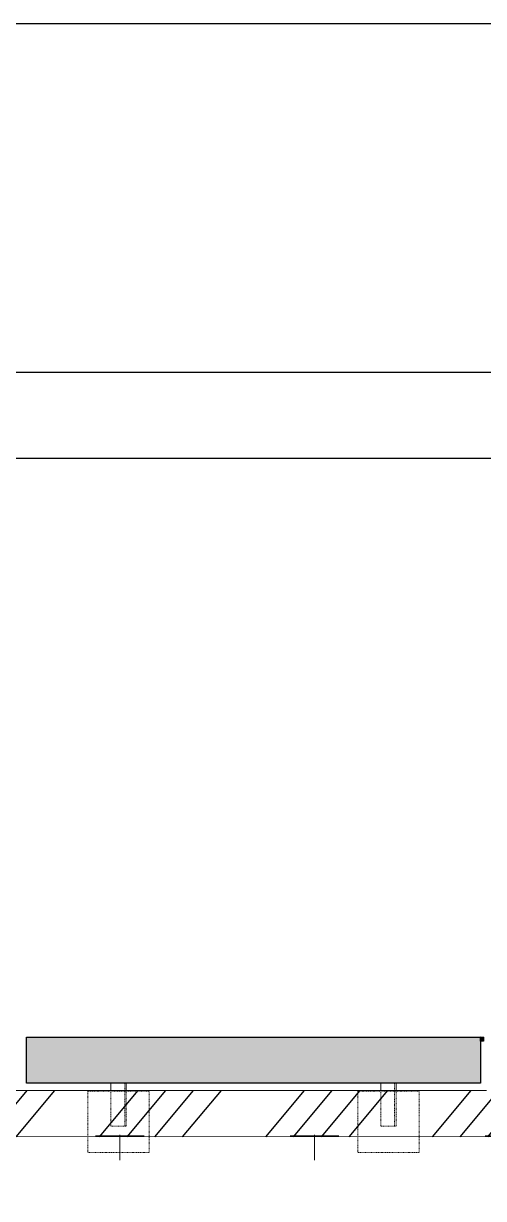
# Model space of a CAD drawing. Header units: millimetres. Extents: x 652937 to 1670132, y 1473552 to 2851037.
# Drawn here: x 711992 to 713492, y 1525417 to 1529249 of the extents above; entities that cross this region are included whole.
import ezdxf

# ---------------------------------------------------------------- set-up
doc = ezdxf.new("R2010")
doc.units = ezdxf.units.MM
doc.set_wipeout_variables(frame=1)
for name, pattern in [('HIDDEN', [0.375, 0.25, -0.125]), ('XKITLINE00', [0]), ('XKITLINE02', [4, 2, -2])]:
    doc.linetypes.add(name, pattern=pattern)
for name, color, linetype in [('000 - CONCRETE_COL_HATCH_', 7, 'Continuous'), ('000 - CONCRETE_COL_WIPEOUT_', 7, 'Continuous'), ('000 - CONCRETE_WALL_MAIN_COLOR_4', 7, 'Continuous'), ('000 - EXISTING_PRECAST_MAIN_COLOR_1', 7, 'Continuous'), ('010 - ASPG_ACCESSORIES_CUT_COLOR_1', 7, 'Continuous'), ('010 - ASPG_ACCESSORIES_HATCH_', 7, 'Continuous'), ('010 - ASPG_DIMS_NOM', 7, 'Continuous'), ('010 - ASPG_FRAMING_SUB_COLOR_2', 7, 'Continuous'), ('TEXT', 7, 'Continuous')]:
    doc.layers.add(name, color=color, linetype=linetype)
doc.layers.add('010 - ASPG_ACCESSORIES_DEF_SUB', color=7, linetype='Continuous', plot=False)
doc.layers.add('A-FLOR-E', color=7, linetype='Continuous', lineweight=9)
doc.layers.add('A-WALL', color=7, linetype='Continuous', lineweight=25)
doc.styles.add('FAMELINE_FOR_CKST', font='arial.ttf')
doc.dimstyles.new('FAMELINE-CKST_C-C', dxfattribs={"dimtxt": 0.3, "dimasz": 0.15, "dimexe": 0.1, "dimexo": 0.1, "dimgap": 0.05, "dimtad": 1, "dimzin": 0, "dimdsep": 46, "dimtxsty": 'FAMELINE_FOR_CKST', "dimblk": 'ORIGIN', "dimblk1": 'ORIGIN', "dimblk2": 'ORIGIN', "dimsah": 1, "dimcen": 0.1, "dimdle": 0.1, "dimclrd": 7, "dimclre": 7, "dimclrt": 7, "dimadec": 0, "dimazin": 0, "dimtfac": 1, "dimtix": 1, "dimtmove": 2, "dimatfit": 3, "dimfxl": 1, "dimtolj": 1, "dimtzin": 0, "dimlwd": -1, "dimlwe": -1, "dimarcsym": 0})

# ---------------------------------------------------------------- blocks, each defined once
blk = doc.blocks.new('A$C0a204f6e')
at = {"layer": 'Defpoints', "color": 7}
blk.add_lwpolyline([(775, 0), (0, 0), (0, 443.999987), (775, 443.999987)], close=True, dxfattribs=at)
blk = doc.blocks.new('_Origin')
at = {"color": 7, "linetype": 'ByBlock', "lineweight": -2}
blk.add_line((0, 0), (-1, 0), dxfattribs=at)
blk.add_circle((0, 0), 0.5, dxfattribs=at)
blk = doc.blocks.new('*D9148')
at = {"layer": '010 - ASPG_DIMS_NOM', "color": 7, "transparency": 16777216}
for p, q in [((9900, 2424.5), (9900, 3268.3)), ((18000, 2424.5), (18000, 3268.3)), ((9975, 3218.3), (17925, 3218.3))]:
    blk.add_line(p, q, dxfattribs=at)
at = {"layer": 'Defpoints', "color": 7, "transparency": 16777216}
for p in [(18000, 3218.3), (9900, 2374.5), (18000, 2374.5)]:
    blk.add_point(p, dxfattribs=at)
at = {"layer": '010 - ASPG_DIMS_NOM', "color": 7, "transparency": 16777216, "xscale": 75, "yscale": 75, "zscale": 75, "rotation": 180}
blk.add_blockref('_Origin', (9900, 3218.3), dxfattribs=at)
at = {"layer": '010 - ASPG_DIMS_NOM', "color": 7, "transparency": 16777216, "xscale": 75, "yscale": 75, "zscale": 75}
blk.add_blockref('_Origin', (18000, 3218.3), dxfattribs=at)
at = {"layer": '010 - ASPG_DIMS_NOM', "color": 7, "transparency": 16777216, "insert": (13950, 3319.9), "char_height": 150, "attachment_point": 5, "style": 'FAMELINE_FOR_CKST'}
blk.add_mtext('\\A1;8100', dxfattribs=at)
blk = doc.blocks.new('*D9151')
at = {"layer": '010 - ASPG_DIMS_NOM', "color": 7, "transparency": 16777216}
for p, q in [((0, 2424.5), (0, 3549.5)), ((20750, 2424.5), (20750, 3549.5)), ((75, 3499.5), (20675, 3499.5))]:
    blk.add_line(p, q, dxfattribs=at)
at = {"layer": 'Defpoints', "color": 7, "transparency": 16777216}
for p in [(20750, 3499.5), (0, 2374.5), (20750, 2374.5)]:
    blk.add_point(p, dxfattribs=at)
at = {"layer": '010 - ASPG_DIMS_NOM', "color": 7, "transparency": 16777216, "xscale": 75, "yscale": 75, "zscale": 75, "rotation": 180}
blk.add_blockref('_Origin', (0, 3499.5), dxfattribs=at)
at = {"layer": '010 - ASPG_DIMS_NOM', "color": 7, "transparency": 16777216, "xscale": 75, "yscale": 75, "zscale": 75}
blk.add_blockref('_Origin', (20750, 3499.5), dxfattribs=at)
at = {"layer": '010 - ASPG_DIMS_NOM', "color": 7, "transparency": 16777216, "insert": (10375, 3601.1), "char_height": 150, "attachment_point": 5, "style": 'FAMELINE_FOR_CKST'}
blk.add_mtext('\\A1;20750', dxfattribs=at)
blk = doc.blocks.new('*U8396')
at = {"color": 7}
blk.add_wipeout([(740, 75), (740, -75), (-740, -75), (-740, 75)], dxfattribs=at).dxf.layer = '000 - CONCRETE_COL_WIPEOUT_'
at = {"layer": '000 - CONCRETE_COL_HATCH_'}
h = blk.add_hatch(dxfattribs=at)
h.set_pattern_fill('AR-CONC', scale=0.05, style=0)
h.paths.add_polyline_path([(-740, -75), (-740, 75), (740, 75), (740, -75)])
at = {"layer": '000 - CONCRETE_WALL_MAIN_COLOR_4', "color": 7}
blk.add_lwpolyline([(-740, -75), (-740, 75), (740, 75), (740, -75), (-740, -75)], close=True, dxfattribs=at)
blk = doc.blocks.new('010 - ASPG_ACCESSORIES_SLICON_SEALANT_CUT-VIEW')
at = {"layer": '010 - ASPG_ACCESSORIES_HATCH_'}
h = blk.add_hatch(dxfattribs=at)
h.set_pattern_fill('HONEY', scale=0.238199)
h.set_pattern_definition([(360, (-201291.0811, 911815.7646), (1.1344238721, 0.65495992507), [0.7562825814, -1.5125651628]), (120, (-201291.0811, 911815.7646), (-1.1344238696, 0.65495992936), [0.7562825814, -1.5125651628]), (60, (-201291.0811, 911815.7646), (2.5e-09, 1.30991985442), [-1.5125651628, 0.7562825814])])
edge = h.paths.add_edge_path()
edge.add_ellipse((-9.8, -5), major_axis=(0, -5), ratio=0.644482, start_angle=0, end_angle=360)
h = blk.add_hatch(dxfattribs=at)
h.set_pattern_fill('ANSI37', scale=0.595498)
h.set_pattern_definition([(45, (-201311.081, 911815.515), (-1.3369313545, 1.3369313545), []), (135, (-201311.081, 911815.515), (-1.3369313545, -1.3369313545), [])])
edge = h.paths.add_edge_path()
edge.add_ellipse((-9.5, -5), major_axis=(0, -5), ratio=0.644482, start_angle=0, end_angle=180)
edge.add_line((-9.5, 0), (0, 0))
edge.add_arc((9.9, -5), 11.1, 513.2037, 566.7963)
edge.add_line((0, -10), (-9.5, -10))
at = {"layer": '010 - ASPG_ACCESSORIES_CUT_COLOR_1', "color": 7}
blk.add_ellipse((-9.8, -5), major_axis=(0, -5), ratio=0.644482, dxfattribs=at)
at = {"layer": '010 - ASPG_ACCESSORIES_DEF_SUB', "color": 7, "transparency": 33554457}
blk.add_lwpolyline([(0, -10), (-13, -10), (-13, 0), (0, 0)], close=True, dxfattribs=at)
at = {"layer": '010 - ASPG_FRAMING_SUB_COLOR_2', "color": 7}
blk.add_lwpolyline([(-9.8, -10), (0, -10, -0.238199), (0, 0), (-9.8, 0)], format="xyb", dxfattribs=at)
blk = doc.blocks.new('W-1-PP18-ST_ENT3_REV02_20260413-040446_PP18_ENT_3_Y_DIMS')
at = {"layer": '010 - ASPG_DIMS_NOM', "color": 7}
for base, p1, p2, picture, middle in [((20750, 3499.5), (0, 2374.5), (20750, 2374.5), '*D9151', (10375, 3601.1)), ((18000, 3218.3), (9900, 2374.5), (18000, 2374.5), '*D9148', (13950, 3319.9))]:
    dim = blk.add_linear_dim(base=base, p1=p1, p2=p2, angle=180, dimstyle='FAMELINE-CKST_C-C', override={"dimscale": 500, "dimdec": 0, "dimlfac": 1, "dimclrd": 7, "dimclre": 7, "dimclrt": 7}, dxfattribs=at)
    dim.commit()
    dim.dimension.update_dxf_attribs({"geometry": picture, "text_midpoint": middle})
blk = doc.blocks.new('W-1-PP18-ST_ENT3_REV02_20260413-050421_PP18_ENT3_MAIN_PLAN')
at = {"layer": 'A-FLOR-E'}
h = blk.add_hatch(dxfattribs=at)
h.set_pattern_fill('CROSS', scale=50, angle=210.769)
h.set_pattern_definition([(90.0083, (9903.9, -26817.58), (-317.546, 317.454), [158.75, -476.25]), (180.0083, (9983.25, -26738.2), (-317.454, -317.546), [158.75, -476.25])])
h.paths.add_polyline_path([(10552.8, -11720.1), (10552.7, -10920), (11302.5, -10919.9), (11302.6, -11720)], flags=16)
h.paths.add_polyline_path([(18712.4, -10369.2), (18712.7, -10275.1), (20062.2, -10275), (20062.2, -7304.8), (20062.2, 1006.5), (8350.2, 1013.8), (8352.6, -15559), (13097.4, -15549.9), (13097.4, -10370)])
at = {"layer": 'TEXT'}
h = blk.add_hatch(dxfattribs=at)
h.set_pattern_fill('ANSI34', scale=21.831008, angle=305.769)
h.set_pattern_definition([(230.0083, (16484.82, -22407.65), (318.622, -267.277), []), (230.0083, (16387.17, -22416.2), (318.622, -267.277), []), (230.0083, (16289.52, -22424.77), (318.622, -267.277), []), (230.0083, (16191.87, -22433.32), (318.622, -267.277), [])])
h.paths.add_polyline_path([(8351.9, -15550.1), (8350.2, 1004.8), (20060.2, 1006.6), (20061.9, -15548.3)], flags=16)
h.paths.add_polyline_path([(8201.9, -15700.1), (8201.1, 1155.7), (20210.7, 1155.9), (20211.5, -15699.8)])
at = {"layer": '000 - EXISTING_PRECAST_MAIN_COLOR_1', "color": 7, "linetype": 'HIDDEN', "lineweight": 0, "ltscale": 8}
for p, q in [((13155, 1330), (11675, 1330)), ((11675, 1180), (11675, 1330)), ((13155, 1330), (13155, 1180)), ((13155, 1180), (11675, 1180))]:
    blk.add_line(p, q, dxfattribs=at)
at = {"layer": '000 - EXISTING_PRECAST_MAIN_COLOR_1', "color": 7, "linetype": 'XKITLINE02', "lineweight": 0}
for p, q in [((11875, 1190), (11875, 1180)), ((12075, 1190), (11875, 1190)), ((12075, 1190), (12075, 1180)), ((12755, 1190), (12755, 1180)), ((12955, 1190), (12755, 1190)), ((12955, 1190), (12955, 1180)), ((12075, 1180), (11875, 1180)), ((11875, 1154), (11875, 954)), ((12075, 1154), (11875, 1154)), ((12000, 1180), (11950, 1180)), ((11950, 1155), (11950, 1040)), ((11995, 1180), (11995, 1040)), ((12000, 1155), (12000, 1040)), ((12075, 954), (12075, 1154)), ((12955, 1180), (12755, 1180)), ((12755, 1154), (12755, 954)), ((12955, 1154), (12755, 1154)), ((12880, 1180), (12830, 1180)), ((12830, 1155), (12830, 1040)), ((12875, 1180), (12875, 1040)), ((12880, 1155), (12880, 1040)), ((12955, 954), (12955, 1154)), ((11950, 1040), (12000, 1040)), ((12830, 1040), (12880, 1040)), ((11875, 954), (12075, 954)), ((12755, 954), (12955, 954))]:
    blk.add_line(p, q, dxfattribs=at)
at = {"layer": '000 - EXISTING_PRECAST_MAIN_COLOR_1', "color": 7, "linetype": 'XKITLINE00', "lineweight": 0}
for p, q in [((11950, 1180), (11950, 1155)), ((12000, 1155), (12000, 1180)), ((12830, 1180), (12830, 1155)), ((12880, 1155), (12880, 1180))]:
    blk.add_line(p, q, dxfattribs=at)
at = {"layer": 'A-WALL', "color": 7, "lineweight": 13}
blk.add_lwpolyline([(5165, 1155.8), (13175, 1155.9)], dxfattribs=at)
blk.add_lwpolyline([(20062.2, 1006.5), (20062.2, -15549.9), (8352.6, -15549.9), (8350.2, 1004.8)], close=True, dxfattribs=at)
at = {"color": 7}
blk.add_blockref('W-1-PP18-ST_ENT3_REV02_20260413-040446_PP18_ENT_3_Y_DIMS', (0, 0), dxfattribs=at)
blk.add_blockref('*U8396', (12415, 1255), dxfattribs=at)

msp = doc.modelspace()

# ---------------------------------------------------------------- block references
at = {"color": 7, "xscale": 50, "yscale": 50, "zscale": 50}
msp.add_blockref('A$C0a204f6e', (687488.3516, 1507048.6813), dxfattribs=at)

# ---------------------------------------------------------------- next in the draw order: block references
at = {"color": 7}
msp.add_blockref('W-1-PP18-ST_ENT3_REV02_20260413-050421_PP18_ENT3_MAIN_PLAN', (700327.4222, 1524612.6223), dxfattribs=at)

# ---------------------------------------------------------------- next in the draw order: block references
at = {"color": 7, "rotation": 90}
msp.add_blockref('010 - ASPG_ACCESSORIES_SLICON_SEALANT_CUT-VIEW', (713482.4181, 1525942.6196), dxfattribs=at)

doc.saveas('drawing.dxf')
